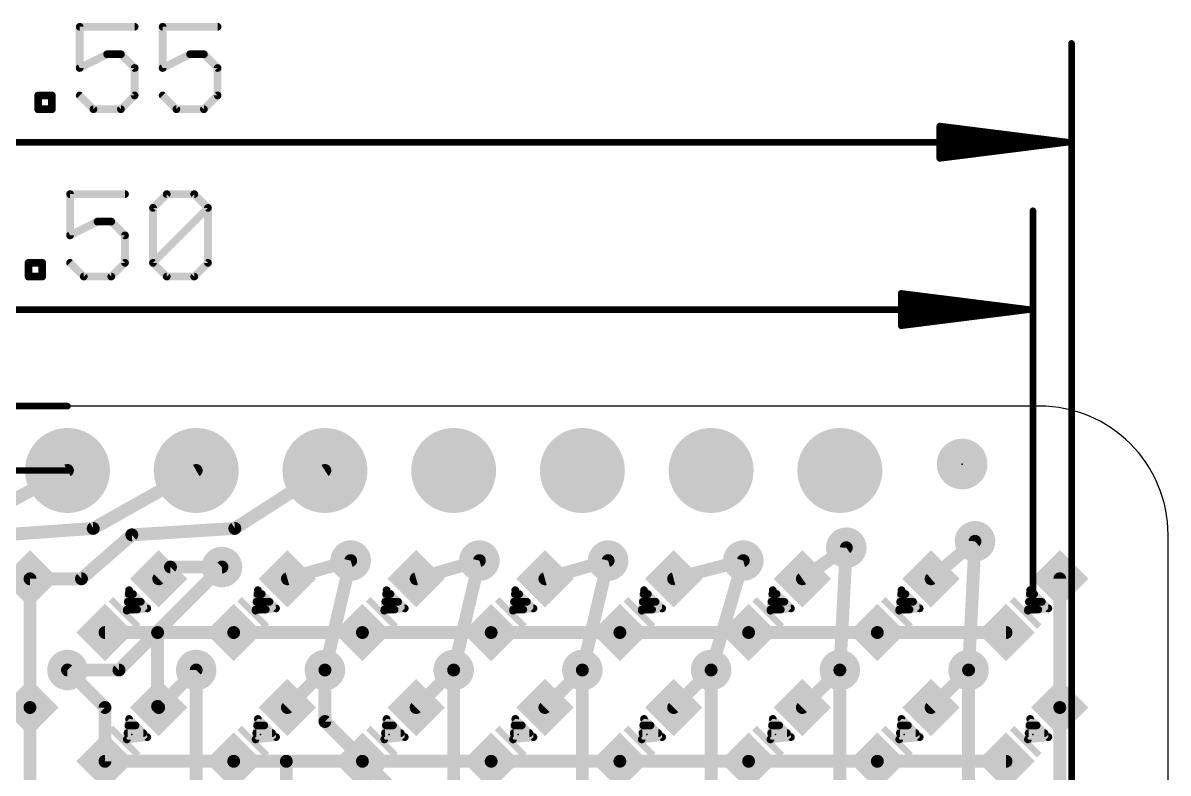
# Model space of a CAD drawing. Extents: x -12.1 to 48.4, y -6.3 to 35.5.
# Drawn here: x 20.58 to 43.18, y 20.7 to 35.5 of the extents above; entities that cross this region are included whole.
import ezdxf

# ---------------------------------------------------------------- set-up
doc = ezdxf.new("R2010")
doc.units = 0
for name, color, linetype in [('1', 12, 'CONTINUOUS'), ('16', 132, 'CONTINUOUS'), ('17', 110, 'CONTINUOUS'), ('18', 110, 'CONTINUOUS'), ('20', 53, 'CONTINUOUS'), ('21', 40, 'CONTINUOUS'), ('23', 40, 'CONTINUOUS'), ('47', 253, 'CONTINUOUS')]:
    doc.layers.add(name, color=color, linetype=linetype)

# ---------------------------------------------------------------- blocks, each defined once
blk = doc.blocks.new('RECT')
blk.add_solid([(-0.5, -0.5), (0.5, -0.5), (-0.5, 0.5), (0.5, 0.5)])
blk = doc.blocks.new('PIE')
at = {"const_width": 0.5}
blk.add_lwpolyline([(0, -0.25, 1), (0, 0.25, 1), (0, -0.25)], format="xyb", dxfattribs=at)
blk = doc.blocks.new('ROUNDP')
at = {"const_width": 0.5}
blk.add_lwpolyline([(0, -0.25, 1), (0, 0.25, 1), (0, -0.25)], format="xyb", dxfattribs=at)
blk = doc.blocks.new('ROUNDV')
at = {"const_width": 0.5}
blk.add_lwpolyline([(0, -0.25, 1), (0, 0.25, 1), (0, -0.25)], format="xyb", dxfattribs=at)

msp = doc.modelspace()

# ---------------------------------------------------------------- linework, layer by layer
at = {"layer": '1', "const_width": 0.254}
for points in [[(20.066, 25.908), (21.463, 26.67)], [(21.971, 25.527), (24.003, 26.67)], [(24.765, 25.527), (26.543, 26.67)], [(20.193, 25.4), (21.971, 25.527)], [(22.733, 25.4), (24.765, 25.527)], [(21.7393, 24.5333), (22.733, 25.4)], [(39.37, 25.273), (38.5033, 24.5333)], [(36.83, 25.146), (35.9633, 24.5333)], [(23.2633, 24.5333), (23.495, 24.765)], [(23.495, 24.765), (24.511, 24.765)], [(27.051, 24.892), (25.8033, 24.5333)], [(28.3433, 24.5333), (29.591, 24.892)], [(32.131, 24.892), (30.8833, 24.5333)], [(33.4233, 24.5333), (34.798, 24.892)], [(20.7233, 21.9933), (20.7233, 24.5333)], [(20.7233, 24.5333), (21.7393, 24.5333)], [(41.0433, 21.9933), (41.0433, 24.5333)], [(23.241, 23.4727), (22.2027, 23.4727)], [(24.7427, 23.4727), (23.241, 23.4727)], [(23.241, 22.0157), (23.241, 23.4727)], [(24.7427, 23.4727), (27.2827, 23.4727)], [(27.2827, 23.4727), (29.8227, 23.4727)], [(29.8227, 23.4727), (32.3627, 23.4727)], [(32.3627, 23.4727), (34.9027, 23.4727)], [(34.9027, 23.4727), (37.4427, 23.4727)], [(37.4427, 23.4727), (39.9827, 23.4727)], [(21.463, 22.733), (22.2027, 21.9933)], [(23.2633, 21.9933), (24.003, 22.733)], [(25.8033, 21.9933), (26.543, 22.733)], [(29.083, 22.733), (28.3433, 21.9933)], [(30.8833, 21.9933), (31.623, 22.733)], [(34.163, 22.733), (33.4233, 21.9933)], [(35.9633, 21.9933), (36.703, 22.733)], [(38.5033, 21.9933), (39.243, 22.733)], [(20.7233, 19.4533), (20.7233, 21.9933)], [(22.2027, 21.9933), (22.2027, 20.9327)], [(23.2633, 21.9933), (23.241, 22.0157)], [(41.0433, 19.4533), (41.0433, 21.9933)], [(22.2027, 20.9327), (24.7427, 20.9327)], [(24.7427, 20.9327), (25.781, 20.9327)], [(25.781, 20.9327), (27.2827, 20.9327)], [(25.781, 19.4757), (25.781, 20.9327)], [(27.2827, 20.9327), (29.8227, 20.9327)], [(32.3627, 20.9327), (29.8227, 20.9327)], [(32.3627, 20.9327), (34.9027, 20.9327)], [(34.9027, 20.9327), (37.4427, 20.9327)], [(37.4427, 20.9327), (39.9827, 20.9327)]]:
    msp.add_lwpolyline(points, dxfattribs=at)
at = {"layer": '1', "const_width": 0.127}
for points in [[(21.4934, 26.6143, 1), (21.4326, 26.7257)], [(24.0341, 26.6147, 1), (23.9719, 26.7253)], [(26.5773, 26.6166, 1), (26.5087, 26.7234)], [(21.9399, 25.5823, 1), (22.0021, 25.4717)], [(21.9755, 25.4637, 1), (21.9665, 25.5903)], [(24.7307, 25.5804, 1), (24.7993, 25.4736)], [(24.769, 25.4636, 1), (24.761, 25.5904)], [(22.729, 25.4634, 1), (22.737, 25.3366)], [(22.7747, 25.3521, 1), (22.6913, 25.4479)], [(39.4112, 25.2247, 1), (39.3288, 25.3213)], [(36.8667, 25.0941, 1), (36.7933, 25.1979)], [(23.495, 24.8285, 1), (23.495, 24.7015)], [(23.5399, 24.7201, 1), (23.4501, 24.8099)], [(24.511, 24.7015, 1), (24.511, 24.8285)], [(27.0685, 24.831, 1), (27.0335, 24.953)], [(29.6085, 24.831, 1), (29.5735, 24.953)], [(32.1485, 24.831, 1), (32.1135, 24.953)], [(34.814, 24.8306, 1), (34.782, 24.9534)], [(20.7868, 24.5333, 1), (20.6598, 24.5333)], [(20.7233, 24.5968, 1), (20.7233, 24.4698)], [(21.6976, 24.5812, 1), (21.7811, 24.4855)], [(21.7393, 24.4698, 1), (21.7393, 24.5968)], [(23.2184, 24.5782, 1), (23.3082, 24.4884)], [(25.7858, 24.5944, 1), (25.8209, 24.4723)], [(28.3258, 24.5944, 1), (28.3609, 24.4723)], [(30.8658, 24.5944, 1), (30.9009, 24.4723)], [(33.4073, 24.5948, 1), (33.4394, 24.4719)], [(35.9267, 24.5852, 1), (36, 24.4815)], [(38.4621, 24.5816, 1), (38.5446, 24.485)], [(41.1068, 24.5333, 1), (40.9798, 24.5333)], [(22.2027, 23.5362, 1), (22.2027, 23.4092)], [(23.241, 23.5362, 1), (23.241, 23.4092)], [(23.3045, 23.4727, 1), (23.1775, 23.4727)], [(23.241, 23.4092, 1), (23.241, 23.5362)], [(24.7427, 23.5362, 1), (24.7427, 23.4092)], [(24.7427, 23.4092, 1), (24.7427, 23.5362)], [(27.2827, 23.5362, 1), (27.2827, 23.4092)], [(27.2827, 23.4092, 1), (27.2827, 23.5362)], [(29.8227, 23.5362, 1), (29.8227, 23.4092)], [(29.8227, 23.4092, 1), (29.8227, 23.5362)], [(32.3627, 23.5362, 1), (32.3627, 23.4092)], [(32.3627, 23.4092, 1), (32.3627, 23.5362)], [(34.9027, 23.5362, 1), (34.9027, 23.4092)], [(34.9027, 23.4092, 1), (34.9027, 23.5362)], [(37.4427, 23.5362, 1), (37.4427, 23.4092)], [(37.4427, 23.4092, 1), (37.4427, 23.5362)], [(39.9827, 23.4092, 1), (39.9827, 23.5362)], [(21.5079, 22.7779, 1), (21.4181, 22.6881)], [(24.0479, 22.6881, 1), (23.9581, 22.7779)], [(26.5879, 22.6881, 1), (26.4981, 22.7779)], [(29.1279, 22.6881, 1), (29.0381, 22.7779)], [(31.6679, 22.6881, 1), (31.5781, 22.7779)], [(34.2079, 22.6881, 1), (34.1181, 22.7779)], [(36.7479, 22.6881, 1), (36.6581, 22.7779)], [(39.2879, 22.6881, 1), (39.1981, 22.7779)], [(20.7868, 21.9933, 1), (20.6598, 21.9933)], [(20.6598, 21.9933, 1), (20.7868, 21.9933)], [(22.2662, 21.9933, 1), (22.1392, 21.9933)], [(22.1578, 21.9484, 1), (22.2476, 22.0382)], [(23.2859, 22.0606, 1), (23.1961, 21.9708)], [(23.1775, 22.0157, 1), (23.3045, 22.0157)], [(23.2184, 22.0382, 1), (23.3082, 21.9484)], [(23.2184, 21.9484, 1), (23.3082, 22.0382)], [(25.7584, 22.0382, 1), (25.8482, 21.9484)], [(28.2984, 22.0382, 1), (28.3882, 21.9484)], [(30.8384, 22.0382, 1), (30.9282, 21.9484)], [(33.3784, 22.0382, 1), (33.4682, 21.9484)], [(35.9184, 22.0382, 1), (36.0082, 21.9484)], [(38.4584, 22.0382, 1), (38.5482, 21.9484)], [(41.1068, 21.9933, 1), (40.9798, 21.9933)], [(40.9798, 21.9933, 1), (41.1068, 21.9933)], [(22.2027, 20.9962, 1), (22.2027, 20.8692)], [(24.7427, 20.9962, 1), (24.7427, 20.8692)], [(24.7427, 20.8692, 1), (24.7427, 20.9962)], [(25.781, 20.9962, 1), (25.781, 20.8692)], [(25.8445, 20.9327, 1), (25.7175, 20.9327)], [(25.781, 20.8692, 1), (25.781, 20.9962)], [(27.2827, 20.9962, 1), (27.2827, 20.8692)], [(27.2827, 20.8692, 1), (27.2827, 20.9962)], [(29.8227, 20.9962, 1), (29.8227, 20.8692)], [(29.8227, 20.8692, 1), (29.8227, 20.9962)], [(32.3627, 20.9962, 1), (32.3627, 20.8692)], [(32.3627, 20.8692, 1), (32.3627, 20.9962)], [(34.9027, 20.9962, 1), (34.9027, 20.8692)], [(34.9027, 20.8692, 1), (34.9027, 20.9962)], [(37.4427, 20.9962, 1), (37.4427, 20.8692)], [(37.4427, 20.8692, 1), (37.4427, 20.9962)], [(39.9827, 20.8692, 1), (39.9827, 20.9962)], [(22.1392, 20.9327, 1), (22.2662, 20.9327)]]:
    msp.add_lwpolyline(points, format="xyb", dxfattribs=at)
at = {"layer": '16', "const_width": 0.254}
for points in [[(39.243, 22.733), (39.37, 25.273)], [(36.703, 22.733), (36.83, 25.146)], [(24.511, 24.765), (22.479, 22.733)], [(26.543, 22.733), (27.051, 24.892)], [(29.591, 24.892), (29.083, 22.733)], [(31.623, 22.733), (32.131, 24.892)], [(34.798, 24.892), (34.163, 22.733)], [(22.479, 22.733), (21.463, 22.733)], [(24.003, 22.733), (24.003, 20.193)], [(26.543, 22.733), (26.543, 21.717)], [(29.083, 20.193), (29.083, 22.733)], [(31.623, 20.193), (31.623, 22.733)], [(34.163, 20.193), (34.163, 22.733)], [(36.703, 20.193), (36.703, 22.733)], [(39.243, 20.193), (39.243, 22.733)], [(26.543, 21.717), (27.813, 20.447)]]:
    msp.add_lwpolyline(points, dxfattribs=at)
at = {"layer": '16', "const_width": 0.127}
for points in [[(39.4334, 25.2698, 1), (39.3066, 25.2762)], [(36.8934, 25.1427, 1), (36.7666, 25.1493)], [(24.5559, 24.7201, 1), (24.4661, 24.8099)], [(27.1128, 24.8775, 1), (26.9892, 24.9065)], [(29.6528, 24.8775, 1), (29.5292, 24.9065)], [(32.1928, 24.8775, 1), (32.0692, 24.9065)], [(34.8589, 24.8741, 1), (34.7371, 24.9099)], [(21.463, 22.7965, 1), (21.463, 22.6695)], [(22.4341, 22.7779, 1), (22.5239, 22.6881)], [(22.479, 22.6695, 1), (22.479, 22.7965)], [(24.0665, 22.733, 1), (23.9395, 22.733)], [(26.6065, 22.733, 1), (26.4795, 22.733)], [(29.1465, 22.733, 1), (29.0195, 22.733)], [(31.6865, 22.733, 1), (31.5595, 22.733)], [(34.2265, 22.733, 1), (34.0995, 22.733)], [(36.7665, 22.733, 1), (36.6395, 22.733)], [(39.3065, 22.733, 1), (39.1795, 22.733)], [(26.4812, 22.7475, 1), (26.6048, 22.7185)], [(29.0212, 22.7475, 1), (29.1448, 22.7185)], [(31.5612, 22.7475, 1), (31.6848, 22.7185)], [(34.1021, 22.7509, 1), (34.2239, 22.7151)], [(36.6396, 22.7363, 1), (36.7664, 22.7297)], [(39.1796, 22.7362, 1), (39.3064, 22.7298)], [(26.5879, 21.7619, 1), (26.4981, 21.6721)], [(26.4795, 21.717, 1), (26.6065, 21.717)]]:
    msp.add_lwpolyline(points, format="xyb", dxfattribs=at)
at = {"layer": '20'}
for p, q in [((40.64, 27.94), (2.54, 27.94)), ((43.18, 2.54), (43.18, 25.4))]:
    msp.add_line(p, q, dxfattribs=at)
msp.add_arc((40.64, 25.4), 2.54, 0, 90, dxfattribs=at)
at = {"layer": '21', "const_width": 0.1524}
for points in [[(22.6791, 24.3083), (22.6342, 23.9042)], [(22.6706, 24.2316), (22.7558, 24.2316)], [(23.0383, 23.9491), (22.6791, 24.3083)], [(25.2191, 24.3083), (25.1742, 23.9042)], [(25.2106, 24.2316), (25.2958, 24.2316)], [(25.5783, 23.9491), (25.2191, 24.3083)], [(27.7591, 24.3083), (27.7142, 23.9042)], [(27.7506, 24.2316), (27.8358, 24.2316)], [(28.1183, 23.9491), (27.7591, 24.3083)], [(30.2991, 24.3083), (30.2542, 23.9042)], [(30.2906, 24.2316), (30.3758, 24.2316)], [(30.6583, 23.9491), (30.2991, 24.3083)], [(32.8391, 24.3083), (32.7942, 23.9042)], [(32.8306, 24.2316), (32.9158, 24.2316)], [(33.1983, 23.9491), (32.8391, 24.3083)], [(35.3791, 24.3083), (35.3342, 23.9042)], [(35.3706, 24.2316), (35.4558, 24.2316)], [(35.7383, 23.9491), (35.3791, 24.3083)], [(37.9191, 24.3083), (37.8742, 23.9042)], [(37.9106, 24.2316), (37.9958, 24.2316)], [(38.2783, 23.9491), (37.9191, 24.3083)], [(40.4591, 24.3083), (40.4142, 23.9042)], [(40.4506, 24.2316), (40.5358, 24.2316)], [(40.8183, 23.9491), (40.4591, 24.3083)], [(22.6342, 23.9042), (23.0383, 23.9491)], [(22.6367, 23.9268), (22.8375, 23.9268)], [(22.6537, 24.0792), (22.9082, 24.0792)], [(25.1742, 23.9042), (25.5783, 23.9491)], [(25.1767, 23.9268), (25.3775, 23.9268)], [(25.1937, 24.0792), (25.4482, 24.0792)], [(27.7142, 23.9042), (28.1183, 23.9491)], [(27.7167, 23.9268), (27.9175, 23.9268)], [(27.7337, 24.0792), (27.9882, 24.0792)], [(30.2542, 23.9042), (30.6583, 23.9491)], [(30.2567, 23.9268), (30.4575, 23.9268)], [(30.2737, 24.0792), (30.5282, 24.0792)], [(32.7942, 23.9042), (33.1983, 23.9491)], [(32.7967, 23.9268), (32.9975, 23.9268)], [(32.8137, 24.0792), (33.0682, 24.0792)], [(35.3342, 23.9042), (35.7383, 23.9491)], [(35.3367, 23.9268), (35.5375, 23.9268)], [(35.3537, 24.0792), (35.6082, 24.0792)], [(37.8742, 23.9042), (38.2783, 23.9491)], [(37.8767, 23.9268), (38.0775, 23.9268)], [(37.8937, 24.0792), (38.1482, 24.0792)], [(40.4142, 23.9042), (40.8183, 23.9491)], [(40.4167, 23.9268), (40.6175, 23.9268)], [(40.4337, 24.0792), (40.6882, 24.0792)], [(22.6791, 21.7683), (22.6342, 21.3642)], [(22.6649, 21.6408), (22.8066, 21.6408)], [(23.0383, 21.4091), (22.6791, 21.7683)], [(25.2191, 21.7683), (25.1742, 21.3642)], [(25.2049, 21.6408), (25.3466, 21.6408)], [(25.5783, 21.4091), (25.2191, 21.7683)], [(27.7591, 21.7683), (27.7142, 21.3642)], [(27.7449, 21.6408), (27.8866, 21.6408)], [(28.1183, 21.4091), (27.7591, 21.7683)], [(30.2991, 21.7683), (30.2542, 21.3642)], [(30.2849, 21.6408), (30.4266, 21.6408)], [(30.6583, 21.4091), (30.2991, 21.7683)], [(32.8391, 21.7683), (32.7942, 21.3642)], [(32.8249, 21.6408), (32.9666, 21.6408)], [(33.1983, 21.4091), (32.8391, 21.7683)], [(35.3791, 21.7683), (35.3342, 21.3642)], [(35.3649, 21.6408), (35.5066, 21.6408)], [(35.7383, 21.4091), (35.3791, 21.7683)], [(37.9191, 21.7683), (37.8742, 21.3642)], [(37.9049, 21.6408), (38.0466, 21.6408)], [(38.2783, 21.4091), (37.9191, 21.7683)], [(40.4591, 21.7683), (40.4142, 21.3642)], [(40.4449, 21.6408), (40.5866, 21.6408)], [(40.8183, 21.4091), (40.4591, 21.7683)], [(22.6342, 21.3642), (23.0383, 21.4091)], [(22.648, 21.4884), (22.959, 21.4884)], [(25.1742, 21.3642), (25.5783, 21.4091)], [(25.188, 21.4884), (25.499, 21.4884)], [(27.7142, 21.3642), (28.1183, 21.4091)], [(27.728, 21.4884), (28.039, 21.4884)], [(30.2542, 21.3642), (30.6583, 21.4091)], [(30.268, 21.4884), (30.579, 21.4884)], [(32.7942, 21.3642), (33.1983, 21.4091)], [(32.808, 21.4884), (33.119, 21.4884)], [(35.3342, 21.3642), (35.7383, 21.4091)], [(35.348, 21.4884), (35.659, 21.4884)], [(37.8742, 21.3642), (38.2783, 21.4091)], [(37.888, 21.4884), (38.199, 21.4884)], [(40.4142, 21.3642), (40.8183, 21.4091)], [(40.428, 21.4884), (40.739, 21.4884)]]:
    msp.add_lwpolyline(points, dxfattribs=at)
at = {"layer": '21', "const_width": 0.0762}
for points in [[(22.6706, 24.2697, 1), (22.6706, 24.1935)], [(22.7061, 24.3353, 1), (22.6522, 24.2814)], [(22.717, 24.3041, 1), (22.6412, 24.3125)], [(22.7558, 24.1935, 1), (22.7558, 24.2697)], [(25.2106, 24.2697, 1), (25.2106, 24.1935)], [(25.2461, 24.3353, 1), (25.1922, 24.2814)], [(25.257, 24.3041, 1), (25.1812, 24.3125)], [(25.2958, 24.1935, 1), (25.2958, 24.2697)], [(27.7506, 24.2697, 1), (27.7506, 24.1935)], [(27.7861, 24.3353, 1), (27.7322, 24.2814)], [(27.797, 24.3041, 1), (27.7212, 24.3125)], [(27.8358, 24.1935, 1), (27.8358, 24.2697)], [(30.2906, 24.2697, 1), (30.2906, 24.1935)], [(30.3261, 24.3353, 1), (30.2722, 24.2814)], [(30.337, 24.3041, 1), (30.2612, 24.3125)], [(30.3758, 24.1935, 1), (30.3758, 24.2697)], [(32.8306, 24.2697, 1), (32.8306, 24.1935)], [(32.8661, 24.3353, 1), (32.8122, 24.2814)], [(32.877, 24.3041, 1), (32.8012, 24.3125)], [(32.9158, 24.1935, 1), (32.9158, 24.2697)], [(35.3706, 24.2697, 1), (35.3706, 24.1935)], [(35.4061, 24.3353, 1), (35.3522, 24.2814)], [(35.417, 24.3041, 1), (35.3412, 24.3125)], [(35.4558, 24.1935, 1), (35.4558, 24.2697)], [(37.9106, 24.2697, 1), (37.9106, 24.1935)], [(37.9461, 24.3353, 1), (37.8922, 24.2814)], [(37.957, 24.3041, 1), (37.8812, 24.3125)], [(37.9958, 24.1935, 1), (37.9958, 24.2697)], [(40.4506, 24.2697, 1), (40.4506, 24.1935)], [(40.4861, 24.3353, 1), (40.4322, 24.2814)], [(40.497, 24.3041, 1), (40.4212, 24.3125)], [(40.5358, 24.1935, 1), (40.5358, 24.2697)], [(22.63, 23.9421, 1), (22.6384, 23.8663)], [(22.6367, 23.9649, 1), (22.6367, 23.8887)], [(22.6537, 24.1173, 1), (22.6537, 24.0411)], [(22.8375, 23.8887, 1), (22.8375, 23.9649)], [(22.9082, 24.0411, 1), (22.9082, 24.1173)], [(23.0114, 23.9222, 1), (23.0653, 23.9761)], [(23.0425, 23.9112, 1), (23.0341, 23.987)], [(25.17, 23.9421, 1), (25.1784, 23.8663)], [(25.1767, 23.9649, 1), (25.1767, 23.8887)], [(25.1937, 24.1173, 1), (25.1937, 24.0411)], [(25.3775, 23.8887, 1), (25.3775, 23.9649)], [(25.4482, 24.0411, 1), (25.4482, 24.1173)], [(25.5514, 23.9222, 1), (25.6053, 23.9761)], [(25.5825, 23.9112, 1), (25.5741, 23.987)], [(27.71, 23.9421, 1), (27.7184, 23.8663)], [(27.7167, 23.9649, 1), (27.7167, 23.8887)], [(27.7337, 24.1173, 1), (27.7337, 24.0411)], [(27.9175, 23.8887, 1), (27.9175, 23.9649)], [(27.9882, 24.0411, 1), (27.9882, 24.1173)], [(28.0914, 23.9222, 1), (28.1453, 23.9761)], [(28.1225, 23.9112, 1), (28.1141, 23.987)], [(30.25, 23.9421, 1), (30.2584, 23.8663)], [(30.2567, 23.9649, 1), (30.2567, 23.8887)], [(30.2737, 24.1173, 1), (30.2737, 24.0411)], [(30.4575, 23.8887, 1), (30.4575, 23.9649)], [(30.5282, 24.0411, 1), (30.5282, 24.1173)], [(30.6314, 23.9222, 1), (30.6853, 23.9761)], [(30.6625, 23.9112, 1), (30.6541, 23.987)], [(32.79, 23.9421, 1), (32.7984, 23.8663)], [(32.7967, 23.9649, 1), (32.7967, 23.8887)], [(32.8137, 24.1173, 1), (32.8137, 24.0411)], [(32.9975, 23.8887, 1), (32.9975, 23.9649)], [(33.0682, 24.0411, 1), (33.0682, 24.1173)], [(33.1714, 23.9222, 1), (33.2253, 23.9761)], [(33.2025, 23.9112, 1), (33.1941, 23.987)], [(35.33, 23.9421, 1), (35.3384, 23.8663)], [(35.3367, 23.9649, 1), (35.3367, 23.8887)], [(35.3537, 24.1173, 1), (35.3537, 24.0411)], [(35.5375, 23.8887, 1), (35.5375, 23.9649)], [(35.6082, 24.0411, 1), (35.6082, 24.1173)], [(35.7114, 23.9222, 1), (35.7653, 23.9761)], [(35.7425, 23.9112, 1), (35.7341, 23.987)], [(37.87, 23.9421, 1), (37.8784, 23.8663)], [(37.8767, 23.9649, 1), (37.8767, 23.8887)], [(37.8937, 24.1173, 1), (37.8937, 24.0411)], [(38.0775, 23.8887, 1), (38.0775, 23.9649)], [(38.1482, 24.0411, 1), (38.1482, 24.1173)], [(38.2514, 23.9222, 1), (38.3053, 23.9761)], [(38.2825, 23.9112, 1), (38.2741, 23.987)], [(40.41, 23.9421, 1), (40.4184, 23.8663)], [(40.4167, 23.9649, 1), (40.4167, 23.8887)], [(40.4337, 24.1173, 1), (40.4337, 24.0411)], [(40.6175, 23.8887, 1), (40.6175, 23.9649)], [(40.6882, 24.0411, 1), (40.6882, 24.1173)], [(40.7914, 23.9222, 1), (40.8453, 23.9761)], [(40.8225, 23.9112, 1), (40.8141, 23.987)], [(22.5963, 23.9084, 1), (22.6721, 23.9)], [(25.1363, 23.9084, 1), (25.2121, 23.9)], [(27.6763, 23.9084, 1), (27.7521, 23.9)], [(30.2163, 23.9084, 1), (30.2921, 23.9)], [(32.7563, 23.9084, 1), (32.8321, 23.9)], [(35.2963, 23.9084, 1), (35.3721, 23.9)], [(37.8363, 23.9084, 1), (37.9121, 23.9)], [(40.3763, 23.9084, 1), (40.4521, 23.9)], [(22.6649, 21.6789, 1), (22.6649, 21.6027)], [(22.7061, 21.7953, 1), (22.6522, 21.7414)], [(22.717, 21.7641, 1), (22.6412, 21.7725)], [(22.8066, 21.6027, 1), (22.8066, 21.6789)], [(25.2049, 21.6789, 1), (25.2049, 21.6027)], [(25.2461, 21.7953, 1), (25.1922, 21.7414)], [(25.257, 21.7641, 1), (25.1812, 21.7725)], [(25.3466, 21.6027, 1), (25.3466, 21.6789)], [(27.7449, 21.6789, 1), (27.7449, 21.6027)], [(27.7861, 21.7953, 1), (27.7322, 21.7414)], [(27.797, 21.7641, 1), (27.7212, 21.7725)], [(27.8866, 21.6027, 1), (27.8866, 21.6789)], [(30.2849, 21.6789, 1), (30.2849, 21.6027)], [(30.3261, 21.7953, 1), (30.2722, 21.7414)], [(30.337, 21.7641, 1), (30.2612, 21.7725)], [(30.4266, 21.6027, 1), (30.4266, 21.6789)], [(32.8249, 21.6789, 1), (32.8249, 21.6027)], [(32.8661, 21.7953, 1), (32.8122, 21.7414)], [(32.877, 21.7641, 1), (32.8012, 21.7725)], [(32.9666, 21.6027, 1), (32.9666, 21.6789)], [(35.3649, 21.6789, 1), (35.3649, 21.6027)], [(35.4061, 21.7953, 1), (35.3522, 21.7414)], [(35.417, 21.7641, 1), (35.3412, 21.7725)], [(35.5066, 21.6027, 1), (35.5066, 21.6789)], [(37.9049, 21.6789, 1), (37.9049, 21.6027)], [(37.9461, 21.7953, 1), (37.8922, 21.7414)], [(37.957, 21.7641, 1), (37.8812, 21.7725)], [(38.0466, 21.6027, 1), (38.0466, 21.6789)], [(40.4449, 21.6789, 1), (40.4449, 21.6027)], [(40.4861, 21.7953, 1), (40.4322, 21.7414)], [(40.497, 21.7641, 1), (40.4212, 21.7725)], [(40.5866, 21.6027, 1), (40.5866, 21.6789)], [(22.648, 21.5265, 1), (22.648, 21.4503)], [(22.959, 21.4503, 1), (22.959, 21.5265)], [(23.0114, 21.3822, 1), (23.0653, 21.4361)], [(23.0425, 21.3712, 1), (23.0341, 21.447)], [(25.188, 21.5265, 1), (25.188, 21.4503)], [(25.499, 21.4503, 1), (25.499, 21.5265)], [(25.5514, 21.3822, 1), (25.6053, 21.4361)], [(25.5825, 21.3712, 1), (25.5741, 21.447)], [(27.728, 21.5265, 1), (27.728, 21.4503)], [(28.039, 21.4503, 1), (28.039, 21.5265)], [(28.0914, 21.3822, 1), (28.1453, 21.4361)], [(28.1225, 21.3712, 1), (28.1141, 21.447)], [(30.268, 21.5265, 1), (30.268, 21.4503)], [(30.579, 21.4503, 1), (30.579, 21.5265)], [(30.6314, 21.3822, 1), (30.6853, 21.4361)], [(30.6625, 21.3712, 1), (30.6541, 21.447)], [(32.808, 21.5265, 1), (32.808, 21.4503)], [(33.119, 21.4503, 1), (33.119, 21.5265)], [(33.1714, 21.3822, 1), (33.2253, 21.4361)], [(33.2025, 21.3712, 1), (33.1941, 21.447)], [(35.348, 21.5265, 1), (35.348, 21.4503)], [(35.659, 21.4503, 1), (35.659, 21.5265)], [(35.7114, 21.3822, 1), (35.7653, 21.4361)], [(35.7425, 21.3712, 1), (35.7341, 21.447)], [(37.888, 21.5265, 1), (37.888, 21.4503)], [(38.199, 21.4503, 1), (38.199, 21.5265)], [(38.2514, 21.3822, 1), (38.3053, 21.4361)], [(38.2825, 21.3712, 1), (38.2741, 21.447)], [(40.428, 21.5265, 1), (40.428, 21.4503)], [(40.739, 21.4503, 1), (40.739, 21.5265)], [(40.7914, 21.3822, 1), (40.8453, 21.4361)], [(40.8225, 21.3712, 1), (40.8141, 21.447)], [(22.63, 21.4021, 1), (22.6384, 21.3263)], [(22.5963, 21.3684, 1), (22.6721, 21.36)], [(25.17, 21.4021, 1), (25.1784, 21.3263)], [(25.1363, 21.3684, 1), (25.2121, 21.36)], [(27.71, 21.4021, 1), (27.7184, 21.3263)], [(27.6763, 21.3684, 1), (27.7521, 21.36)], [(30.25, 21.4021, 1), (30.2584, 21.3263)], [(30.2163, 21.3684, 1), (30.2921, 21.36)], [(32.79, 21.4021, 1), (32.7984, 21.3263)], [(32.7563, 21.3684, 1), (32.8321, 21.36)], [(35.33, 21.4021, 1), (35.3384, 21.3263)], [(35.2963, 21.3684, 1), (35.3721, 21.36)], [(37.87, 21.4021, 1), (37.8784, 21.3263)], [(37.8363, 21.3684, 1), (37.9121, 21.36)], [(40.41, 21.4021, 1), (40.4184, 21.3263)], [(40.3763, 21.3684, 1), (40.4521, 21.36)]]:
    msp.add_lwpolyline(points, format="xyb", dxfattribs=at)
at = {"layer": '23'}
for p in [(21.463, 26.67), (39.116, 26.797), (22.733, 24.003), (25.273, 24.003), (27.813, 24.003), (30.353, 24.003), (32.893, 24.003), (35.433, 24.003), (37.973, 24.003), (40.513, 24.003), (22.733, 21.463), (25.273, 21.463), (27.813, 21.463), (30.353, 21.463), (32.893, 21.463), (35.433, 21.463), (37.973, 21.463), (40.513, 21.463)]:
    msp.add_point(p, dxfattribs=at)
at = {"layer": '47'}
for points, const_width in [([(22.7887, 35.4247), (21.704, 35.4247)], 0.1524), ([(21.704, 35.4247), (21.704, 34.6112)], 0.1524), ([(24.4259, 35.4247), (23.3412, 35.4247)], 0.1524), ([(23.3412, 35.4247), (23.3412, 34.6112)], 0.1524), ([(41.275, 1.905), (41.275, 35.097)], 0.13), ([(21.704, 34.6112), (22.2464, 34.8824)], 0.1524), ([(22.2464, 34.8824), (22.5175, 34.8824)], 0.1524), ([(22.5175, 34.8824), (22.7887, 34.6112)], 0.1524), ([(23.3412, 34.6112), (23.8835, 34.8824)], 0.1524), ([(23.8835, 34.8824), (24.1547, 34.8824)], 0.1524), ([(24.1547, 34.8824), (24.4259, 34.6112)], 0.1524), ([(22.7887, 34.6112), (22.7887, 34.0689)], 0.1524), ([(24.4259, 34.6112), (24.4259, 34.0689)], 0.1524), ([(20.8855, 33.7977), (20.8855, 34.0689)], 0.1524), ([(20.8855, 34.0689), (21.1566, 34.0689)], 0.1524), ([(21.1566, 34.0689), (21.1566, 33.7977)], 0.1524), ([(21.9752, 33.7977), (21.704, 34.0689)], 0.1524), ([(22.7887, 34.0689), (22.5175, 33.7977)], 0.1524), ([(23.6124, 33.7977), (23.3412, 34.0689)], 0.1524), ([(24.4259, 34.0689), (24.1547, 33.7977)], 0.1524), ([(21.1566, 33.7977), (20.8855, 33.7977)], 0.1524), ([(22.5175, 33.7977), (21.9752, 33.7977)], 0.1524), ([(24.1547, 33.7977), (23.6124, 33.7977)], 0.1524), ([(41.21, 33.147), (38.675, 33.4662)], 0.13), ([(38.675, 33.4662), (38.675, 32.8278)], 0.13), ([(41.21, 33.147), (38.675, 33.407)], 0.13), ([(41.21, 33.147), (38.675, 33.277)], 0.13), ([(2.097, 33.147), (41.21, 33.147)], 0.13), ([(38.675, 32.8278), (41.21, 33.147)], 0.13), ([(38.675, 33.017), (41.21, 33.147)], 0.13), ([(38.675, 32.887), (41.21, 33.147)], 0.13), ([(22.5982, 32.1227), (21.5135, 32.1227)], 0.1524), ([(21.5135, 32.1227), (21.5135, 31.3092)], 0.1524), ([(23.1507, 31.8515), (23.4219, 32.1227)], 0.1524), ([(23.4219, 32.1227), (23.9642, 32.1227)], 0.1524), ([(23.9642, 32.1227), (24.2354, 31.8515)], 0.1524), ([(23.1507, 30.7669), (23.1507, 31.8515)], 0.1524), ([(23.1507, 30.7669), (24.2354, 31.8515)], 0.1524), ([(24.2354, 31.8515), (24.2354, 30.7669)], 0.1524), ([(21.5135, 31.3092), (22.0559, 31.5804)], 0.1524), ([(22.0559, 31.5804), (22.327, 31.5804)], 0.1524), ([(22.327, 31.5804), (22.5982, 31.3092)], 0.1524), ([(40.513, 24.003), (40.513, 31.795)], 0.13), ([(22.5982, 31.3092), (22.5982, 30.7669)], 0.1524), ([(20.695, 30.4957), (20.695, 30.7669)], 0.1524), ([(20.695, 30.7669), (20.9661, 30.7669)], 0.1524), ([(20.9661, 30.7669), (20.9661, 30.4957)], 0.1524), ([(21.7847, 30.4957), (21.5135, 30.7669)], 0.1524), ([(22.5982, 30.7669), (22.327, 30.4957)], 0.1524), ([(23.4219, 30.4957), (23.1507, 30.7669)], 0.1524), ([(24.2354, 30.7669), (23.9642, 30.4957)], 0.1524), ([(20.9661, 30.4957), (20.695, 30.4957)], 0.1524), ([(22.327, 30.4957), (21.7847, 30.4957)], 0.1524), ([(23.9642, 30.4957), (23.4219, 30.4957)], 0.1524), ([(40.448, 29.845), (37.913, 30.1642)], 0.13), ([(37.913, 30.1642), (37.913, 29.5258)], 0.13), ([(40.448, 29.845), (37.913, 30.105)], 0.13), ([(2.478, 29.845), (40.448, 29.845)], 0.13), ([(40.448, 29.845), (37.913, 29.975)], 0.13), ([(37.913, 29.5258), (40.448, 29.845)], 0.13), ([(37.913, 29.715), (40.448, 29.845)], 0.13), ([(37.913, 29.585), (40.448, 29.845)], 0.13), ([(21.463, 27.94), (-11.729, 27.94)], 0.13), ([(21.463, 26.67), (-8.681, 26.67)], 0.13)]:
    msp.add_lwpolyline(points, dxfattribs=dict(at, const_width=const_width))
for points, const_width in [([(21.704, 35.4628, 1), (21.704, 35.3866)], 0.0762), ([(21.7421, 35.4247, 1), (21.6659, 35.4247)], 0.0762), ([(22.7887, 35.3866, 1), (22.7887, 35.4628)], 0.0762), ([(23.3412, 35.4628, 1), (23.3412, 35.3866)], 0.0762), ([(23.3793, 35.4247, 1), (23.3031, 35.4247)], 0.0762), ([(24.4259, 35.3866, 1), (24.4259, 35.4628)], 0.0762), ([(41.3075, 35.097, 1), (41.2425, 35.097)], 0.065), ([(22.2464, 34.9205, 1), (22.2464, 34.8443)], 0.0762), ([(22.2634, 34.8483, 1), (22.2293, 34.9164)], 0.0762), ([(22.5445, 34.9093, 1), (22.4906, 34.8554)], 0.0762), ([(22.5175, 34.8443, 1), (22.5175, 34.9205)], 0.0762), ([(23.8835, 34.9205, 1), (23.8835, 34.8443)], 0.0762), ([(23.9006, 34.8483, 1), (23.8665, 34.9164)], 0.0762), ([(24.1816, 34.9093, 1), (24.1278, 34.8554)], 0.0762), ([(24.1547, 34.8443, 1), (24.1547, 34.9205)], 0.0762), ([(21.687, 34.6453, 1), (21.7211, 34.5771)], 0.0762), ([(21.6659, 34.6112, 1), (21.7421, 34.6112)], 0.0762), ([(22.8268, 34.6112, 1), (22.7506, 34.6112)], 0.0762), ([(22.7618, 34.5843, 1), (22.8156, 34.6381)], 0.0762), ([(23.3242, 34.6453, 1), (23.3582, 34.5771)], 0.0762), ([(23.3031, 34.6112, 1), (23.3793, 34.6112)], 0.0762), ([(24.464, 34.6112, 1), (24.3878, 34.6112)], 0.0762), ([(24.3989, 34.5843, 1), (24.4528, 34.6381)], 0.0762), ([(20.9236, 34.0689, 1), (20.8474, 34.0689)], 0.0762), ([(20.8855, 34.107, 1), (20.8855, 34.0308)], 0.0762), ([(21.1947, 34.0689, 1), (21.1185, 34.0689)], 0.0762), ([(21.1566, 34.0308, 1), (21.1566, 34.107)], 0.0762), ([(21.731, 34.0958, 1), (21.6771, 34.0419)], 0.0762), ([(22.8156, 34.0419, 1), (22.7618, 34.0958)], 0.0762), ([(23.3681, 34.0958, 1), (23.3143, 34.0419)], 0.0762), ([(24.4528, 34.0419, 1), (24.3989, 34.0958)], 0.0762), ([(22.7506, 34.0689, 1), (22.8268, 34.0689)], 0.0762), ([(24.3878, 34.0689, 1), (24.464, 34.0689)], 0.0762), ([(20.8855, 33.8358, 1), (20.8855, 33.7596)], 0.0762), ([(20.8474, 33.7977, 1), (20.9236, 33.7977)], 0.0762), ([(21.1185, 33.7977, 1), (21.1947, 33.7977)], 0.0762), ([(21.1566, 33.7596, 1), (21.1566, 33.8358)], 0.0762), ([(21.9752, 33.8358, 1), (21.9752, 33.7596)], 0.0762), ([(21.9483, 33.7708, 1), (22.0021, 33.8246)], 0.0762), ([(22.4906, 33.8246, 1), (22.5445, 33.7708)], 0.0762), ([(22.5175, 33.7596, 1), (22.5175, 33.8358)], 0.0762), ([(23.6124, 33.8358, 1), (23.6124, 33.7596)], 0.0762), ([(23.5854, 33.7708, 1), (23.6393, 33.8246)], 0.0762), ([(24.1278, 33.8246, 1), (24.1816, 33.7708)], 0.0762), ([(24.1547, 33.7596, 1), (24.1547, 33.8358)], 0.0762), ([(38.6791, 33.4985, 1), (38.6709, 33.434)], 0.065), ([(38.7075, 33.4662, 1), (38.6425, 33.4662)], 0.065), ([(38.6783, 33.4393, 1), (38.6717, 33.3747)], 0.065), ([(38.6767, 33.3095, 1), (38.6733, 33.2445)], 0.065), ([(38.6733, 33.0495, 1), (38.6767, 32.9845)], 0.065), ([(41.2141, 33.1148, 1), (41.2059, 33.1792)], 0.065), ([(41.2059, 33.1148, 1), (41.2141, 33.1792)], 0.065), ([(41.2133, 33.1147, 1), (41.2067, 33.1793)], 0.065), ([(41.2067, 33.1147, 1), (41.2133, 33.1793)], 0.065), ([(41.2083, 33.1145, 1), (41.2117, 33.1795)], 0.065), ([(41.2117, 33.1145, 1), (41.2083, 33.1795)], 0.065), ([(41.21, 33.1145, 1), (41.21, 33.1795)], 0.065), ([(38.6717, 32.9193, 1), (38.6783, 32.8547)], 0.065), ([(38.6709, 32.86, 1), (38.6791, 32.7955)], 0.065), ([(38.6425, 32.8278, 1), (38.7075, 32.8278)], 0.065), ([(21.5135, 32.1608, 1), (21.5135, 32.0846)], 0.0762), ([(21.5516, 32.1227, 1), (21.4754, 32.1227)], 0.0762), ([(22.5982, 32.0846, 1), (22.5982, 32.1608)], 0.0762), ([(23.4219, 32.1608, 1), (23.4219, 32.0846)], 0.0762), ([(23.4488, 32.0957, 1), (23.3949, 32.1496)], 0.0762), ([(23.9911, 32.1496, 1), (23.9373, 32.0957)], 0.0762), ([(23.9642, 32.0846, 1), (23.9642, 32.1608)], 0.0762), ([(23.1888, 31.8515, 1), (23.1126, 31.8515)], 0.0762), ([(23.1238, 31.8785, 1), (23.1776, 31.8246)], 0.0762), ([(24.2735, 31.8515, 1), (24.1973, 31.8515)], 0.0762), ([(24.2623, 31.8246, 1), (24.2084, 31.8785)], 0.0762), ([(24.2084, 31.8246, 1), (24.2623, 31.8785)], 0.0762), ([(22.0559, 31.6185, 1), (22.0559, 31.5423)], 0.0762), ([(22.0729, 31.5463, 1), (22.0388, 31.6144)], 0.0762), ([(22.354, 31.6073, 1), (22.3001, 31.5534)], 0.0762), ([(22.327, 31.5423, 1), (22.327, 31.6185)], 0.0762), ([(40.5455, 31.795, 1), (40.4805, 31.795)], 0.065), ([(21.4965, 31.3433, 1), (21.5306, 31.2751)], 0.0762), ([(21.4754, 31.3092, 1), (21.5516, 31.3092)], 0.0762), ([(22.6363, 31.3092, 1), (22.5601, 31.3092)], 0.0762), ([(22.5713, 31.2823, 1), (22.6251, 31.3361)], 0.0762), ([(20.7331, 30.7669, 1), (20.6569, 30.7669)], 0.0762), ([(20.695, 30.805, 1), (20.695, 30.7288)], 0.0762), ([(21.0042, 30.7669, 1), (20.928, 30.7669)], 0.0762), ([(20.9661, 30.7288, 1), (20.9661, 30.805)], 0.0762), ([(21.5405, 30.7938, 1), (21.4866, 30.7399)], 0.0762), ([(22.5601, 30.7669, 1), (22.6363, 30.7669)], 0.0762), ([(22.6251, 30.7399, 1), (22.5713, 30.7938)], 0.0762), ([(23.1776, 30.7938, 1), (23.1238, 30.7399)], 0.0762), ([(23.1238, 30.7938, 1), (23.1776, 30.7399)], 0.0762), ([(23.1126, 30.7669, 1), (23.1888, 30.7669)], 0.0762), ([(24.1973, 30.7669, 1), (24.2735, 30.7669)], 0.0762), ([(24.2623, 30.7399, 1), (24.2084, 30.7938)], 0.0762), ([(20.695, 30.5338, 1), (20.695, 30.4576)], 0.0762), ([(20.6569, 30.4957, 1), (20.7331, 30.4957)], 0.0762), ([(20.928, 30.4957, 1), (21.0042, 30.4957)], 0.0762), ([(20.9661, 30.4576, 1), (20.9661, 30.5338)], 0.0762), ([(21.7847, 30.5338, 1), (21.7847, 30.4576)], 0.0762), ([(21.7578, 30.4688, 1), (21.8116, 30.5226)], 0.0762), ([(22.3001, 30.5226, 1), (22.354, 30.4688)], 0.0762), ([(22.327, 30.4576, 1), (22.327, 30.5338)], 0.0762), ([(23.4219, 30.5338, 1), (23.4219, 30.4576)], 0.0762), ([(23.3949, 30.4688, 1), (23.4488, 30.5226)], 0.0762), ([(23.9373, 30.5226, 1), (23.9911, 30.4688)], 0.0762), ([(23.9642, 30.4576, 1), (23.9642, 30.5338)], 0.0762), ([(37.9171, 30.1965, 1), (37.9089, 30.132)], 0.065), ([(37.9455, 30.1642, 1), (37.8805, 30.1642)], 0.065), ([(37.9163, 30.1373, 1), (37.9097, 30.0727)], 0.065), ([(37.9147, 30.0075, 1), (37.9113, 29.9425)], 0.065), ([(40.4521, 29.8128, 1), (40.4439, 29.8772)], 0.065), ([(40.4439, 29.8128, 1), (40.4521, 29.8772)], 0.065), ([(40.4513, 29.8127, 1), (40.4447, 29.8773)], 0.065), ([(40.4447, 29.8127, 1), (40.4513, 29.8773)], 0.065), ([(40.4463, 29.8125, 1), (40.4497, 29.8775)], 0.065), ([(40.4497, 29.8125, 1), (40.4463, 29.8775)], 0.065), ([(40.448, 29.8125, 1), (40.448, 29.8775)], 0.065), ([(37.9113, 29.7475, 1), (37.9147, 29.6825)], 0.065), ([(37.9097, 29.6173, 1), (37.9163, 29.5527)], 0.065), ([(37.9089, 29.558, 1), (37.9171, 29.4935)], 0.065), ([(37.8805, 29.5258, 1), (37.9455, 29.5258)], 0.065), ([(21.463, 27.9075, 1), (21.463, 27.9725)], 0.065), ([(21.463, 26.6375, 1), (21.463, 26.7025)], 0.065), ([(40.4805, 24.003, 1), (40.5455, 24.003)], 0.065)]:
    msp.add_lwpolyline(points, format="xyb", dxfattribs=dict(at, const_width=const_width))

# ---------------------------------------------------------------- block references
at = {"layer": '1'}
msp.add_blockref('PIE', (39.116, 26.797), dxfattribs=at)
at = {"layer": '1', "xscale": 0.8, "yscale": 0.8, "rotation": 135}
for p in [(20.7233, 24.5333), (23.2633, 24.5333), (25.8033, 24.5333), (28.3433, 24.5333), (30.8833, 24.5333), (33.4233, 24.5333), (35.9633, 24.5333), (38.5033, 24.5333), (41.0433, 24.5333), (22.2027, 23.4727), (24.7427, 23.4727), (27.2827, 23.4727), (29.8227, 23.4727), (32.3627, 23.4727), (34.9027, 23.4727), (37.4427, 23.4727), (39.9827, 23.4727), (20.7233, 21.9933), (23.2633, 21.9933), (25.8033, 21.9933), (28.3433, 21.9933), (30.8833, 21.9933), (33.4233, 21.9933), (35.9633, 21.9933), (38.5033, 21.9933), (41.0433, 21.9933), (22.2027, 20.9327), (24.7427, 20.9327), (27.2827, 20.9327), (29.8227, 20.9327), (32.3627, 20.9327), (34.9027, 20.9327), (37.4427, 20.9327), (39.9827, 20.9327)]:
    msp.add_blockref('RECT', p, dxfattribs=at)
at = {"layer": '17', "xscale": 1.6764, "yscale": 1.6764, "rotation": 90}
for p in [(21.463, 26.67), (21.463, 26.67), (24.003, 26.67), (24.003, 26.67), (26.543, 26.67), (26.543, 26.67), (29.083, 26.67), (29.083, 26.67), (31.623, 26.67), (31.623, 26.67), (34.163, 26.67), (34.163, 26.67), (36.703, 26.67), (36.703, 26.67)]:
    msp.add_blockref('ROUNDP', p, dxfattribs=at)
at = {"layer": '18', "xscale": 0.8001, "yscale": 0.8001}
for p in [(36.83, 25.146), (36.83, 25.146), (39.37, 25.273), (39.37, 25.273), (24.511, 24.765), (24.511, 24.765), (27.051, 24.892), (27.051, 24.892), (29.591, 24.892), (29.591, 24.892), (32.131, 24.892), (32.131, 24.892), (34.798, 24.892), (34.798, 24.892), (21.463, 22.733), (21.463, 22.733), (24.003, 22.733), (24.003, 22.733), (26.543, 22.733), (26.543, 22.733), (29.083, 22.733), (29.083, 22.733), (31.623, 22.733), (31.623, 22.733), (34.163, 22.733), (34.163, 22.733), (36.703, 22.733), (36.703, 22.733), (39.243, 22.733), (39.243, 22.733)]:
    msp.add_blockref('ROUNDV', p, dxfattribs=at)
at = {"layer": '21', "xscale": 0.762, "yscale": 0.127, "rotation": 135}
for p in [(22.5893, 23.8593), (25.1293, 23.8593), (27.6693, 23.8593), (30.2093, 23.8593), (32.7493, 23.8593), (35.2893, 23.8593), (37.8293, 23.8593), (40.3693, 23.8593), (22.5893, 21.3193), (25.1293, 21.3193), (27.6693, 21.3193), (30.2093, 21.3193), (32.7493, 21.3193), (35.2893, 21.3193), (37.8293, 21.3193), (40.3693, 21.3193)]:
    msp.add_blockref('RECT', p, dxfattribs=at)

doc.saveas('drawing.dxf')
